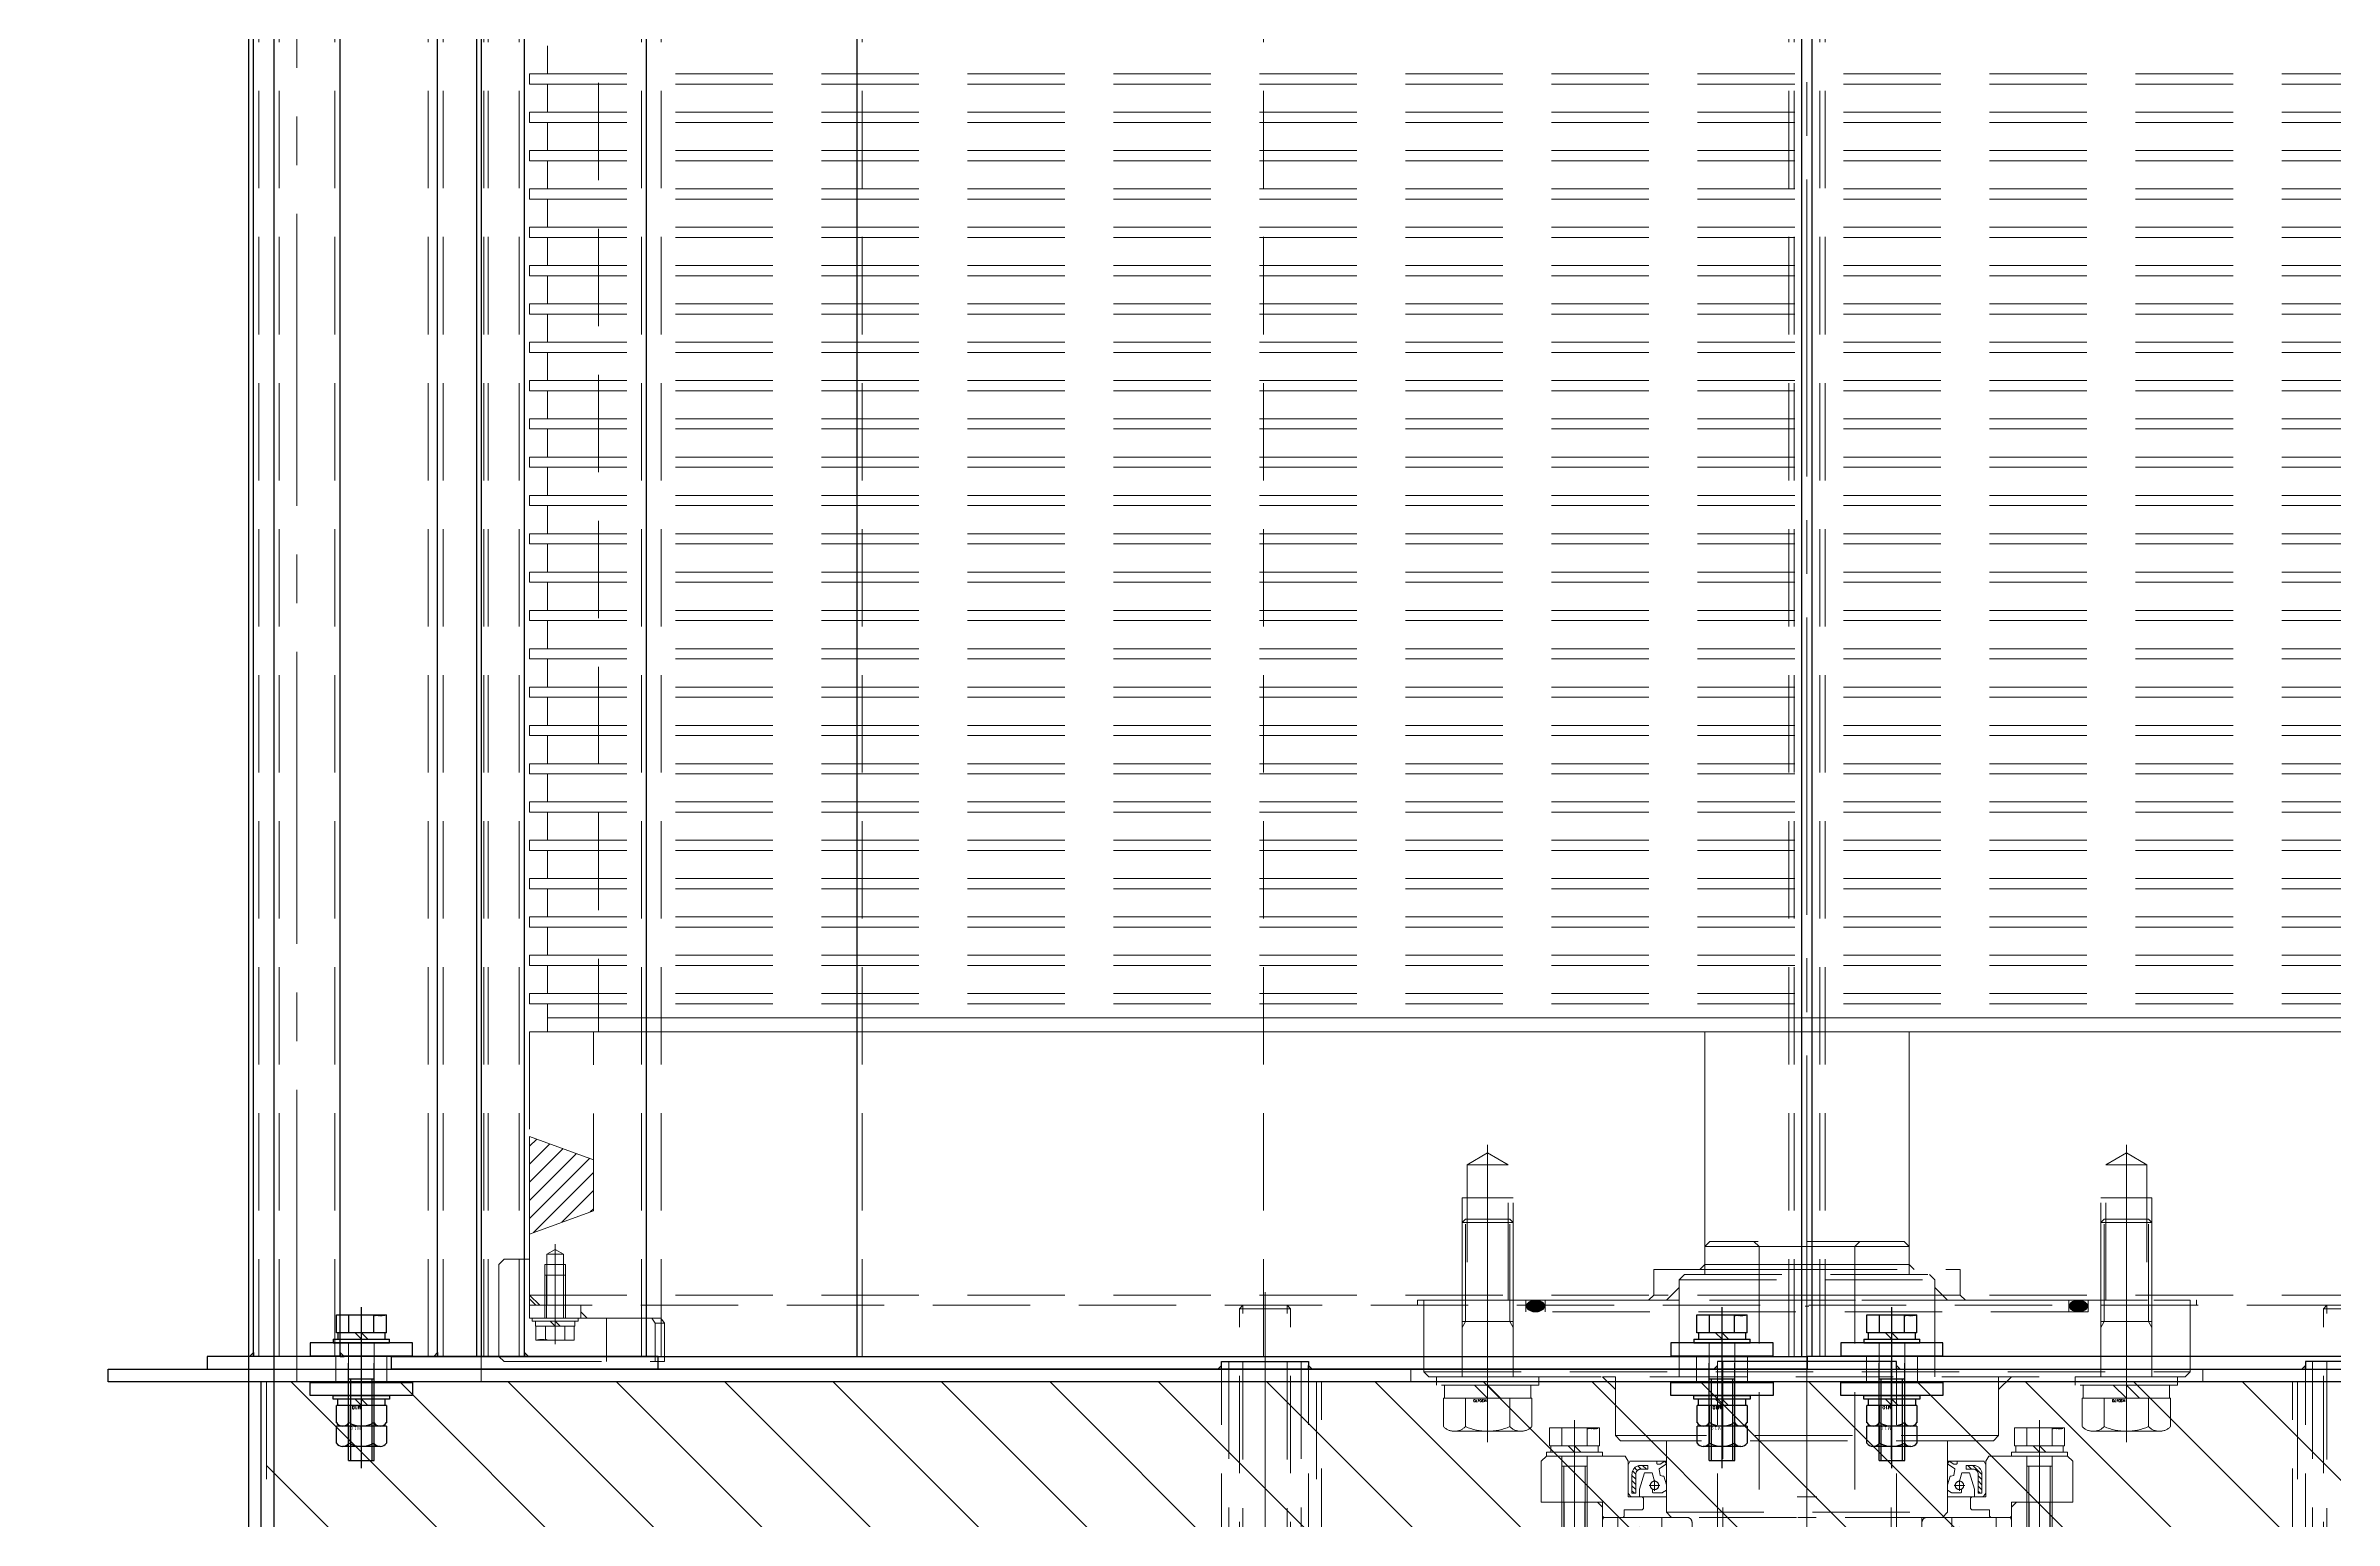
# Model space of a CAD drawing. Header units: millimetres. Extents: x -16130 to 36813, y -8099 to 27484.
# Drawn here: x 27920 to 28816, y 2356 to 2933 of the extents above; entities that cross this region are included whole.
import ezdxf

# ---------------------------------------------------------------- set-up
doc = ezdxf.new("R2010")
doc.units = ezdxf.units.MM
doc.header["$LTSCALE"] = 6
doc.header["$PDMODE"] = 99
doc.header["$PDSIZE"] = 1
for name, pattern in [('CENTER2', [28.575, 19.05, -3.175, 3.175, -3.175]), ('HIDDEN', [9.525, 6.35, -3.175]), ('PHANTOM2', [31.75, 15.875, -3.175, 3.175, -3.175, 3.175, -3.175])]:
    doc.linetypes.add(name, pattern=pattern)
for name, color, linetype, lineweight in [('04_HIDDEN', 2, 'HIDDEN', 13), ('05_CENTER', 4, 'CENTER2', 13), ('06_PHANTOM', 2, 'PHANTOM2', 13), ('08_DIM', 3, 'Continuous', 13)]:
    doc.layers.add(name, color=color, linetype=linetype, lineweight=lineweight)
doc.layers.add('10_DRAFT', color=8, linetype='Continuous', lineweight=0, plot=False)
doc.styles.add('KANJI0', font='txt.shx', dxfattribs={"width": 0.9, "height": 30, "bigfont": 'bigfont'})
doc.styles.add('KSS_TXT', font='txt.shx', dxfattribs={"bigfont": 'extfont2.shx'})
doc.styles.add('KSS_TXT_L', font='txt.shx', dxfattribs={"height": 3, "bigfont": 'extfont2.shx'})
doc.dimstyles.new('KSS_DIM', dxfattribs={"dimtxt": 3, "dimasz": 2.5, "dimexe": 1.25, "dimexo": 0.625, "dimtad": 1, "dimdsep": 46, "dimtxsty": 'KSS_TXT', "dimblk": 'OPEN30', "dimcen": 0, "dimazin": 2, "dimtfac": 0.75, "dimtmove": 0, "dimatfit": 3, "dimldrblk": 'OPEN30', "dimfxl": 1, "dimtolj": 1, "dimarcsym": 0})
pattern_1 = [(315, (-14454.5441, 13844.5161), (1.01027881, 1.01027881), [])]

# ---------------------------------------------------------------- blocks, each defined once
blk = doc.blocks.new('_Open30')
at = {"color": 0, "linetype": 'ByBlock', "lineweight": -2}
for p, q in [((-1, 0.268), (0, 0)), ((0, 0), (-1, -0.268)), ((0, 0), (-1, 0))]:
    blk.add_line(p, q, dxfattribs=at)
blk = doc.blocks.new('*D2430')
at = {"layer": '08_DIM', "color": 0, "lineweight": -2, "transparency": 16777216}
for p, q in [((28347.12, 8109.18), (27268.38, 8109.18)), ((27293.38, 8059.18), (27293.38, 1358.18)), ((27280.46, 1308.18), (27318.38, 1308.18))]:
    blk.add_line(p, q, dxfattribs=at)
at = {"layer": 'Defpoints', "color": 0, "transparency": 16777216}
for p in [(28359.62, 8109.18), (27267.96, 1308.18), (27293.38, 1308.18)]:
    blk.add_point(p, dxfattribs=at)
at = {"layer": '08_DIM', "color": 0, "lineweight": -2, "transparency": 16777216, "xscale": 50, "yscale": 50, "zscale": 50}
for p, rotation in [((27293.38, 8109.18), 90), ((27293.38, 1308.18), 270)]:
    blk.add_blockref('_Open30', p, dxfattribs=dict(at, rotation=rotation))
at = {"layer": '08_DIM', "color": 0, "transparency": 16777216, "insert": (27250.88, 4708.68), "char_height": 60, "attachment_point": 5, "rotation": 90, "style": 'KSS_TXT'}
blk.add_mtext('\\A1;6801', dxfattribs=at)
blk = doc.blocks.new('A$C036E680E_1_1')
at = {"color": 0}
blk.add_line((-610, 2592), (-610, -934), dxfattribs=at)
blk.add_lwpolyline([(-695, 2592), (-700, 2592), (-700, -934), (-600, -934), (-600, 2592), (-610, 2592)], dxfattribs=at)
at = {"layer": '05_CENTER'}
blk.add_line((0, 2633.05), (0, -973.82), dxfattribs=at)
blk = doc.blocks.new('A$C3EB06615_1_1')
h = blk.add_hatch()
h.set_pattern_fill('_USER', color=3, scale=30, angle=225, pattern_type=0)
h.set_pattern_definition([(225, (2335.178, -12804.288), (21.213203, -21.213203), [])])
h.paths.add_polyline_path([(-3, 603), (-75, 603), (-75, -603), (-3, -603)])
at = {"color": 0}
for p, q in [((-3, 605), (-75, 605)), ((-80, 229.13), (-83, 229.13)), ((-83, 229.13), (-83, 195.13)), ((0, 229.13), (-3, 229.13)), ((-83, 195.13), (-80, 195.13)), ((-80, 35), (-83, 35)), ((-83, -229.13), (-83, -195.13)), ((-83, -195.13), (-80, -195.13)), ((0, -195.13), (-3, -195.13)), ((-80, -229.13), (-83, -229.13)), ((0, -229.13), (-3, -229.13)), ((-3, -605), (-75, -605))]:
    blk.add_line(p, q, dxfattribs=at)
at = {"color": 254}
blk.add_line((-83, 35), (-83, -35), dxfattribs=at)
at = {"color": 0}
for points in [[(-75, 665), (-75, -665), (-80, -665), (-80, 665)], [(-3, 655), (-3, -655), (0, -655), (0, 655)]]:
    blk.add_lwpolyline(points, close=True, dxfattribs=at)
at = {"color": 3}
for points in [[(-80, 229.13), (-81.5, 229.13), (-81.5, 229.13), (-80, 230.63)], [(-1, 229.13), (-1, 228.13), (-1, 228.13), (0, 229.13)], [(-80, 195.13), (-81.5, 195.13), (-81.5, 195.13), (-80, 193.63)], [(-1, 195.13), (-1, 196.13), (-1, 196.13), (0, 195.13)], [(-80, 35), (-81.5, 35), (-81.5, 35), (-80, 36.5)], [(-1, 35), (-1, 34), (-1, 34), (0, 35)], [(-80, -35), (-81.5, -35), (-81.5, -35), (-80, -36.5)], [(-1, -35), (-1, -34), (-1, -34), (0, -35)], [(-80, -195.13), (-81.5, -195.13), (-81.5, -195.13), (-80, -193.63)], [(-1, -195.13), (-1, -196.13), (-1, -196.13), (0, -195.13)], [(-80, -229.13), (-81.5, -229.13), (-81.5, -229.13), (-80, -230.63)], [(-1, -229.13), (-1, -228.13), (-1, -228.13), (0, -229.13)]]:
    blk.add_lwpolyline(points, close=True, dxfattribs=at)
at = {"layer": '04_HIDDEN'}
for p, q in [((-75, 603), (-3, 603)), ((-1, 226.33), (-1, 197.93)), ((-75, 192), (-3, 192)), ((-3, 190), (-75, 190)), ((-80, 155), (-75, 155)), ((-80, -155), (-75, -155)), ((-3, -190), (-75, -190)), ((-75, -192), (-3, -192)), ((-1, -226.33), (-1, -197.93)), ((-75, -603), (-3, -603))]:
    blk.add_line(p, q, dxfattribs=at)
at = {"layer": '04_HIDDEN', "color": 254}
blk.add_line((-1, -33), (-1, 33), dxfattribs=at)
at = {"layer": '04_HIDDEN'}
for points in [[(-83, 229.13), (-83, 226.33), (-1, 226.33), (-1, 229.13)], [(-83, 195.13), (-83, 197.93), (-1, 197.93), (-1, 195.13)], [(-83, -195.13), (-83, -197.93), (-1, -197.93), (-1, -195.13)], [(-83, -229.13), (-83, -226.33), (-1, -226.33), (-1, -229.13)]]:
    blk.add_lwpolyline(points, close=True, dxfattribs=at)
at = {"layer": '04_HIDDEN', "color": 254}
for points in [[(-83, 35), (-83, 33), (-1, 33), (-1, 35)], [(-83, -35), (-83, -33), (-1, -33), (-1, -35)]]:
    blk.add_lwpolyline(points, close=True, dxfattribs=at)
at = {"layer": '05_CENTER'}
for p, q in [((-8.81, 632.58), (5.89, 632.58)), ((-85.93, 565.83), (-68.87, 565.83)), ((-8.81, 549.93), (5.89, 549.93)), ((-8.81, 317.5), (5.89, 317.5)), ((-85.93, 33.24), (-68.87, 33.24)), ((-8.81, 0), (5.89, 0)), ((-85.93, -33.24), (-68.87, -33.24)), ((-8.81, -317.5), (5.89, -317.5)), ((-8.81, -549.93), (5.89, -549.93)), ((-85.93, -565.83), (-68.87, -565.83)), ((-8.81, -632.58), (5.89, -632.58))]:
    blk.add_line(p, q, dxfattribs=at)
at = {"layer": '06_PHANTOM'}
for p, q in [((0, 190), (-3, 190)), ((0, -190), (-3, -190))]:
    blk.add_line(p, q, dxfattribs=at)
at = {"layer": '10_DRAFT'}
for p, q in [((-83, 212.13), (0, 212.13)), ((-83, 0), (0, 0)), ((-80, 0), (0, 0)), ((-83, -212.13), (0, -212.13))]:
    blk.add_line(p, q, dxfattribs=at)
blk = doc.blocks.new('A$C0CC8275E_1_1')
at = {"color": 0}
for p, q in [((-17.3, 11.2), (-17.3, 0)), ((13, 13), (-13, 13)), ((-8.7, 0), (-8.7, 11.2)), ((8.7, 0), (8.7, 11.2)), ((17.3, 0), (17.3, 11.2)), ((17.3, 0), (-17.3, 0)), ((-10, 0), (-10, -178.65)), ((10, 0), (10, -178.65)), ((-8.65, -5.32), (-10, -2.98)), ((10, -5.32), (-10, -5.32)), ((-8.65, -5.32), (-8.65, -180)), ((8.65, -5.32), (10, -2.98)), ((8.65, -5.32), (8.65, -180)), ((-10, -178.65), (-8.65, -180)), ((10, -178.65), (-10, -178.65)), ((8.65, -180), (10, -178.65)), ((8.65, -180), (-8.65, -180))]:
    blk.add_line(p, q, dxfattribs=at)
at = {"color": 0, "linetype": 'CENTER2'}
blk.add_line((0, 16.42), (0, -185.12), dxfattribs=at)
at = {"color": 0}
for centre, radius, start, end in [((-13, 7), 6, 44.6, 135.4), ((0, -8.9), 21.9, 66.6, 113.4), ((13, 7), 6, 44.6, 135.4)]:
    blk.add_arc(centre, radius, start, end, dxfattribs=at)
at = {"layer": '10_DRAFT', "style": 'KSS_TXT'}
blk.add_text('M20x180全ねじ', height=1.5, dxfattribs=at).set_placement((0.41, 0.54))
blk = doc.blocks.new('A$C110E0945_1_1')
at = {"rotation": 270}
blk.add_blockref('A$C3EB06615_1_1', (650, 32), dxfattribs=at)
at = {"layer": '04_HIDDEN', "rotation": 180}
for p in [(437.87, -43), (862.13, -43)]:
    blk.add_blockref('A$C0CC8275E_1_1', p, dxfattribs=at)
blk = doc.blocks.new('7018a_1_1')
at = {"color": 0}
for p, q in [((15, 74), (30, 74)), ((5.04, 68.25), (0, 68.25)), ((24.96, 56.75), (30, 56.75)), ((15, 51), (0, 51)), ((15, -51), (0, -51)), ((24.96, -56.75), (30, -56.75)), ((5.04, -68.25), (0, -68.25)), ((15, -74), (30, -74))]:
    blk.add_line(p, q, dxfattribs=at)
for points in [[(2, 80), (29, 80, -0.414214), (30, 79), (30, 47, -0.414214), (28, 45), (1, 45, -0.414214), (0, 46), (0, 78, -0.414214)], [(2, -80), (29, -80, 0.414214), (30, -79), (30, -47, 0.414214), (28, -45), (1, -45, 0.414214), (0, -46), (0, -78, 0.414214)]]:
    blk.add_lwpolyline(points, format="xyb", close=True, dxfattribs=at)
for centre in [(15, 62.5), (15, -62.5)]:
    blk.add_circle(centre, 11.5, dxfattribs=at)
at = {"layer": '10_DRAFT'}
for p, q in [((15, 60.86), (15, 64.14)), ((16.64, 62.5), (13.36, 62.5)), ((0, 0), (30, 0)), ((16.64, -62.5), (13.36, -62.5)), ((15, -60.86), (15, -64.14))]:
    blk.add_line(p, q, dxfattribs=at)
blk = doc.blocks.new('A$C12A12AF7_1_1')
at = {"color": 4, "xscale": -1}
blk.add_blockref('7018a_1_1', (30, 0), dxfattribs=at)
at = {"color": 4}
blk.add_blockref('7018a_1_1', (30, 0), dxfattribs=at)
blk = doc.blocks.new('A$C3D81658F_1_1_1_1')
at = {"color": 0}
for p, q in [((-9.81, 11), (9.81, 11)), ((-9.81, 4), (-9.81, 11)), ((-4.91, 4), (-4.91, 11)), ((4.91, 4), (4.91, 11)), ((9.81, 4), (9.81, 11)), ((-11, 1.5), (11, 1.5)), ((-11, 1.5), (-11, 0)), ((-11, 0), (11, 0)), ((9.81, 4), (-9.81, 4)), ((-9.25, 4), (-9.25, 1.5)), ((0, 1.5), (-2.5, 4)), ((0, 4), (2.5, 1.5)), ((9.25, 1.5), (9.25, 4)), ((11, 0), (11, 1.5))]:
    blk.add_line(p, q, dxfattribs=at)
at = {"color": 0, "linetype": 'CENTER2'}
blk.add_line((0, -39), (0, 14), dxfattribs=at)
at = {"color": 0, "linetype": 'HIDDEN'}
for p, q in [((-5, -36), (-5, 0)), ((5, -36), (5, 0)), ((-5, -4), (5, -4)), ((-4.19, -36), (-4.19, -4)), ((4.19, -36), (4.19, -4)), ((-5, -36), (5, -36))]:
    blk.add_line(p, q, dxfattribs=at)
at = {"layer": '10_DRAFT', "style": 'KSS_TXT_L'}
blk.add_text('BT-M10x40L,SW,PW', height=0.3, dxfattribs=at).set_placement((5.14, 10.66))
blk = doc.blocks.new('A$C77716449_1_1')
at = {"color": 0}
for p, q in [((-102, 18), (-104, 16)), ((-71.15, 18), (-102, 18)), ((-70, 16), (-71.15, 18)), ((70, 16), (71.15, 18)), ((71.15, 18), (102, 18)), ((102, 18), (104, 16)), ((-104, 0), (-104, 16)), ((-70, 2), (-70, 16)), ((70, 2), (70, 16)), ((104, 0), (104, 16)), ((-104, 0), (-80, 0)), ((-64.5, 2), (-70, 2)), ((-64, 1.5), (-64.5, 2)), ((-64, -2.5), (-64, 1.5)), ((64, 1.5), (64.5, 2)), ((64, -2.5), (64, 1.5)), ((64.5, 2), (70, 2)), ((104, 0), (80, 0)), ((-80, 0), (-80, -5.5)), ((-80, -5.5), (-79.5, -6)), ((-72, -6), (-79.5, -6)), ((-72, -6), (-71.5, -5.5)), ((-71.5, -5.5), (-71.5, -3)), ((-71.5, -3), (-64.5, -3)), ((-64.5, -3), (-64, -2.5)), ((64, -2.5), (64.5, -3)), ((71.5, -3), (64.5, -3)), ((71.5, -5.5), (71.5, -3)), ((72, -6), (71.5, -5.5)), ((72, -6), (79.5, -6)), ((80, -5.5), (79.5, -6)), ((80, 0), (80, -5.5))]:
    blk.add_line(p, q, dxfattribs=at)
at = {"layer": '05_CENTER'}
for p, q in [((-91, 23.41), (-91, -4.48)), ((91, 23.41), (91, -4.48))]:
    blk.add_line(p, q, dxfattribs=at)
at = {"layer": '10_DRAFT'}
for p, q in [((0, 18), (0, -5)), ((-3.9, 2), (3.9, 2))]:
    blk.add_line(p, q, dxfattribs=at)
blk = doc.blocks.new('A$C58C01DB7_1_1')
at = {"color": 0}
for p, q in [((-17.3, 19.5), (-17.3, 8.3)), ((13, 21.3), (-13, 21.3)), ((-8.7, 8.3), (-8.7, 19.5)), ((8.7, 8.3), (8.7, 19.5)), ((17.3, 8.3), (17.3, 19.5)), ((17.3, 8.3), (-17.3, 8.3)), ((-16.9, 8.3), (-16.9, 3.2)), ((-10, 0), (-10, -60.35)), ((-5.1, 8.3), (0, 3.2)), ((0, 8.3), (5.1, 3.2)), ((10, 0), (10, -60.35)), ((16.9, 8.3), (16.9, 3.2)), ((-8.65, -21.7), (-10, -19.36)), ((10, -21.7), (-10, -21.7)), ((-8.65, -21.7), (-8.65, -61.7)), ((8.65, -21.7), (10, -19.36)), ((8.65, -21.7), (8.65, -61.7)), ((-10, -60.35), (-8.65, -61.7)), ((10, -60.35), (-10, -60.35)), ((8.65, -61.7), (-8.65, -61.7)), ((8.65, -61.7), (10, -60.35))]:
    blk.add_line(p, q, dxfattribs=at)
at = {"color": 0, "linetype": 'CENTER2'}
blk.add_line((0, 25.57), (0, -65.7), dxfattribs=at)
at = {"color": 0}
blk.add_lwpolyline([(-20, 3.2), (20, 3.2), (20, 0), (-20, 0)], close=True, dxfattribs=at)
for centre, radius, start, end in [((-13, 15.3), 6, 44.6, 135.4), ((0, -0.6), 21.9, 66.6, 113.4), ((13, 15.3), 6, 44.6, 135.4)]:
    blk.add_arc(centre, radius, start, end, dxfattribs=at)
at = {"layer": '10_DRAFT', "style": 'KSS_TXT'}
blk.add_text('M20x70', height=1, dxfattribs=at).set_placement((0.41, 8.83))
blk = doc.blocks.new('AC4212E0a_1_1')
h = blk.add_hatch()
h.set_pattern_fill('ANSI31', color=0, scale=0.45, angle=-90)
h.set_pattern_definition(pattern_1)
edge = h.paths.add_edge_path()
edge.add_line((-65.5, -1.66), (-62.33, -1.66))
edge.add_line((-62.33, -1.66), (-62.33, -3.16))
edge.add_line((-62.33, -3.16), (-65.5, -3.16))
edge.add_arc((-65, -5.09), 2, 104.39982, 181.86038)
edge.add_line((-67, -5.16), (-67, -12.58))
edge.add_line((-67, -12.58), (-68.5, -12.58))
edge.add_line((-68.5, -12.58), (-68.5, -5.16))
edge.add_arc((-65.04, -5.09), 3.46, 97.66253, 181.13488, ccw=False)
h = blk.add_hatch()
h.set_pattern_fill('ANSI31', color=0, scale=0.45, angle=-90)
h.set_pattern_definition(pattern_1)
edge = h.paths.add_edge_path()
edge.add_line((65.5, -1.66), (62.33, -1.66))
edge.add_line((62.33, -1.66), (62.33, -3.16))
edge.add_line((62.33, -3.16), (65.5, -3.16))
edge.add_arc((65, -5.09), 2, -1.86038, 75.60018, ccw=False)
edge.add_line((67, -5.16), (67, -12.58))
edge.add_line((67, -12.58), (68.5, -12.58))
edge.add_line((68.5, -12.58), (68.5, -5.16))
edge.add_arc((65.04, -5.09), 3.46, 358.86512, 442.33747)
at = {"color": 0}
for p, q in [((-69.16, 0), (-58.9, 0)), ((-57.51, -1.2), (-55.66, 0)), ((-55.66, 0), (-55, -1.01)), ((55.66, 0), (55, -1.01)), ((57.51, -1.2), (55.66, 0)), ((69.16, 0), (58.9, 0)), ((-63.59, -4.61), (-65.55, -10.98)), ((-60.79, -4.51), (-63.45, -4.51)), ((-59.68, -7.85), (-60.65, -4.6)), ((-59.68, -7.44), (-59.68, -11.56)), ((-58.75, -0.15), (-58.75, -0.83)), ((-58.38, -1.2), (-57.51, -1.2)), ((-57.87, -3.22), (-57.45, -5.51)), ((-55, -1.01), (-57.82, -3.05)), ((-57.29, -5.65), (-56.49, -5.83)), ((-56.49, -5.83), (-55.99, -5.83)), ((-55.99, -5.83), (-55, -9.32)), ((55, -1.01), (57.82, -3.05)), ((55.99, -5.83), (55, -9.32)), ((56.49, -5.83), (55.99, -5.83)), ((57.29, -5.65), (56.49, -5.83)), ((57.87, -3.22), (57.45, -5.51)), ((58.38, -1.2), (57.51, -1.2)), ((58.75, -0.15), (58.75, -0.83)), ((59.68, -7.85), (60.65, -4.6)), ((59.68, -7.44), (59.68, -11.56)), ((60.79, -4.51), (63.45, -4.51)), ((63.59, -4.61), (65.55, -10.98)), ((-65.55, -11.03), (-65.55, -13.85)), ((-61.74, -9.5), (-57.61, -9.5)), ((-60.46, -12.2), (-60.46, -10.95)), ((-56.57, -12.35), (-60.31, -12.35)), ((-55, -11.36), (-56.49, -12.32)), ((-55, -9.32), (-55, -11.36)), ((55, -9.32), (55, -11.36)), ((55, -11.36), (56.49, -12.32)), ((56.57, -12.35), (60.31, -12.35)), ((61.74, -9.5), (57.61, -9.5)), ((60.46, -12.2), (60.46, -10.95)), ((65.55, -11.03), (65.55, -13.85))]:
    blk.add_line(p, q, dxfattribs=at)
for points in [[(-55, -14), (-63.45, -14), (-68.5, -14), (-68.82, -13.79), (-69.1, -13.79, -0.414214), (-69.25, -13.64), (-69.25, -13.59), (-69.97, -12.54, -0.152216), (-70, -12.45), (-70, -1.54, -0.116434), (-69.98, -1.47), (-69.29, -0.08, -0.284079), (-69.16, 0), (-58.9, 0), (-55, 0)], [(55, -14), (63.45, -14), (68.5, -14), (68.82, -13.79), (69.1, -13.79, 0.414214), (69.25, -13.64), (69.25, -13.59), (69.97, -12.54, 0.152216), (70, -12.45), (70, -1.54, 0.116434), (69.98, -1.47), (69.29, -0.08, 0.284079), (69.16, 0), (58.9, 0), (55, 0)]]:
    blk.add_lwpolyline(points, format="xyb", dxfattribs=at)
for points in [[(-67, -12.58), (-67, -5.16, -0.351472), (-65.5, -3.16), (-62.33, -3.16), (-62.33, -1.66), (-65.5, -1.66, 0.381225), (-68.5, -5.16), (-68.5, -12.58)], [(67, -12.58), (67, -5.16, 0.351472), (65.5, -3.16), (62.33, -3.16), (62.33, -1.66), (65.5, -1.66, -0.381225), (68.5, -5.16), (68.5, -12.58)]]:
    blk.add_lwpolyline(points, format="xyb", close=True, dxfattribs=at)
for centre in [(-59.68, -9.5), (59.68, -9.5)]:
    blk.add_circle(centre, 1.65, dxfattribs=at)
for centre, radius, start, end in [((-58.9, -0.15), 0.15, 360, 90), ((58.9, -0.15), 0.15, 90, 180), ((-63.45, -4.66), 0.15, 90, 160.78519), ((-60.79, -4.66), 0.15, 21.33975, 90), ((-59.68, -9.5), 1.65, 241.81153, 90), ((-58.38, -0.83), 0.375, 180, 270), ((-57.73, -3.17), 0.15, 125.78155, 202.11539), ((-57.24, -5.43), 0.225, 202.11539, 257.01248), ((57.24, -5.43), 0.225, 282.98752, 337.88461), ((57.73, -3.17), 0.15, 337.88461, 54.21845), ((59.68, -9.5), 1.65, 90, 298.18847), ((58.38, -0.83), 0.375, 270, 0), ((60.79, -4.66), 0.15, 90, 158.66025), ((63.45, -4.66), 0.15, 19.21481, 90), ((-65.7, -13.85), 0.15, 270, 360), ((-65.4, -11.03), 0.15, 160.78519, 180), ((-60.31, -12.2), 0.15, 180, 270), ((-56.57, -12.2), 0.15, 270, 303.12981), ((56.57, -12.2), 0.15, 236.87019, 270), ((60.31, -12.2), 0.15, 270, 360), ((65.4, -11.03), 0.15, 0, 19.21481), ((65.7, -13.85), 0.15, 180, 270)]:
    blk.add_arc(centre, radius, start, end, dxfattribs=at)
at = {"layer": '10_DRAFT'}
blk.add_line((0, 0), (0, -14), dxfattribs=at)
for points in [[(-55, -14), (-55, 0)], [(55, -14), (55, 0)]]:
    blk.add_lwpolyline(points, dxfattribs=at)
blk = doc.blocks.new('G185a_1_1_1')
h = blk.add_hatch(color=0)
h.dxf.hatch_style = 1
edge = h.paths.add_edge_path()
edge.add_ellipse((-106.25, 0), major_axis=(-3.55, 0), ratio=0.648661, start_angle=90, end_angle=180)
edge.add_line((-102.7, 0), (-106.25, 0))
edge.add_line((-106.25, 0), (-106.25, -0.73))
edge.add_line((-106.25, -0.73), (-106.25, -2.3))
edge = h.paths.add_edge_path()
edge.add_ellipse((-106.25, 0), major_axis=(-3.55, 0), ratio=0.648661, start_angle=180, end_angle=270)
edge.add_line((-106.25, 2.3), (-106.25, 0))
edge.add_line((-106.25, 0), (-102.7, 0))
edge = h.paths.add_edge_path()
edge.add_ellipse((-106.25, 0), major_axis=(-3.55, 0), ratio=0.648661, start_angle=270, end_angle=360)
edge.add_line((-109.8, 0), (-106.25, 0))
edge.add_line((-106.25, 0), (-106.25, 2.3))
edge = h.paths.add_edge_path()
edge.add_line((-106.25, -0.73), (-106.25, 0))
edge.add_line((-106.25, 0), (-109.8, 0))
edge.add_ellipse((-106.25, 0), major_axis=(-3.55, 0), ratio=0.648661, start_angle=0, end_angle=90)
edge.add_line((-106.25, -2.3), (-106.25, -0.73))
h = blk.add_hatch(color=0)
h.dxf.hatch_style = 1
edge = h.paths.add_edge_path()
edge.add_ellipse((106.25, 0), major_axis=(-3.55, 0), ratio=0.648661, start_angle=90, end_angle=180)
edge.add_line((109.8, 0), (106.25, 0))
edge.add_line((106.25, 0), (106.25, -0.73))
edge.add_line((106.25, -0.73), (106.25, -2.3))
edge = h.paths.add_edge_path()
edge.add_ellipse((106.25, 0), major_axis=(-3.55, 0), ratio=0.648661, start_angle=180, end_angle=270)
edge.add_line((106.25, 2.3), (106.25, 0))
edge.add_line((106.25, 0), (109.8, 0))
edge = h.paths.add_edge_path()
edge.add_ellipse((106.25, 0), major_axis=(-3.55, 0), ratio=0.648661, start_angle=270, end_angle=360)
edge.add_line((102.7, 0), (106.25, 0))
edge.add_line((106.25, 0), (106.25, 2.3))
edge = h.paths.add_edge_path()
edge.add_line((106.25, -0.73), (106.25, 0))
edge.add_line((106.25, 0), (102.7, 0))
edge.add_ellipse((106.25, 0), major_axis=(-3.55, 0), ratio=0.648661, start_angle=0, end_angle=90)
edge.add_line((106.25, -2.3), (106.25, -0.73))
at = {"color": 0}
blk.add_ellipse((-106.25, 0), major_axis=(-3.55, 0), ratio=0.648661, dxfattribs=at)
at = {"color": 0, "extrusion": (0, 0, -1)}
blk.add_ellipse((106.25, 0), major_axis=(3.55, 0), ratio=0.648661, dxfattribs=at)
at = {"layer": '10_DRAFT'}
for p, q in [((-105.52, 0), (-106.98, 0)), ((-106.25, -0.73), (-106.25, 0.73)), ((0.73, 0), (-0.73, 0)), ((0, -0.73), (0, 0.73)), ((105.52, 0), (106.98, 0)), ((106.25, -0.73), (106.25, 0.73))]:
    blk.add_line(p, q, dxfattribs=at)
blk = doc.blocks.new('A$C73885433_1_1')
for p, q in [((57, 150), (57, -150)), ((93, 50), (93, -50))]:
    blk.add_line(p, q)
at = {"color": 0}
for p, q in [((32, 75), (30, 73)), ((30, -73), (30, 73)), ((32, 75), (55, 75)), ((32, -75), (32, 75)), ((0, 53), (2, 55)), ((2, 55), (2, -55)), ((2, 55), (30, 55)), ((-55, 45), (0, 45)), ((0, -53), (0, 53)), ((93, 50), (85, 50)), ((95, 48), (93, 50)), ((95, 48), (95, -48)), ((106, 40), (95, 40)), ((106, 40), (106, -40)), ((108, 38), (106, 40)), ((108, -38), (108, 38)), ((95, -40), (106, -40)), ((106, -40), (108, -38)), ((0, -45), (-55, -45)), ((2, -55), (0, -53)), ((93, -50), (85, -50)), ((95, -48), (93, -50)), ((2, -55), (30, -55)), ((32, -75), (30, -73)), ((32, -75), (55, -75))]:
    blk.add_line(p, q, dxfattribs=at)
blk.add_lwpolyline([(85, -150), (85, -150), (57, -150), (55, -148), (55, 148), (57, 150), (85, 150), (85, -150)], dxfattribs=at)
at = {"color": 3}
for points in [[(55, 75), (55, 80), (50, 75), (50, 75)], [(85, 50), (85, 55), (90, 50), (90, 50)], [(85, -50), (85, -55), (90, -50), (90, -50)], [(55, -75), (55, -80), (50, -75), (50, -75)]]:
    blk.add_lwpolyline(points, close=True, dxfattribs=at)
at = {"layer": '04_HIDDEN'}
for p, q in [((80.4, -110), (80.4, 110)), ((80.4, 110), (85, 110)), ((85, 102.5), (80.4, 102.5)), ((85, 50), (55, 50)), ((-503.5, 18.75), (106, 18.75)), ((106, 18.75), (108, 20.75)), ((106, -24.65), (106, 18.75)), ((-503.5, -18.75), (106, -18.75)), ((106, -18.75), (108, -20.75)), ((85, -50), (55, -50)), ((85, -102.5), (80.4, -102.5)), ((80.4, -110), (85, -110))]:
    blk.add_line(p, q, dxfattribs=at)
at = {"layer": '05_CENTER'}
for p, q in [((44.5, 125), (96.07, 125)), ((-530.06, 0), (113.51, 0)), ((44.5, -125), (96.07, -125))]:
    blk.add_line(p, q, dxfattribs=at)
blk = doc.blocks.new('A$C56F6731E_1_1')
at = {"color": 0}
for p, q in [((-95, 198), (-93, 200)), ((-95, 98), (-95, 198)), ((-93, 200), (-55, 200)), ((-55, 200), (-55, 152.5)), ((-50, 152.5), (-55, 152.5)), ((-50, 152.5), (-48, 150.5)), ((-48, 98), (-48, 150.5)), ((-48, 130), (-95, 130)), ((-48, 120), (-95, 120)), ((-48, 104), (0, 104)), ((0, 82), (0, 104)), ((-390.4, 94), (-388.4, 96)), ((-390.4, 94), (-390.4, 70)), ((-388.4, 96), (-108, 96)), ((-108, 96), (-106, 98)), ((-106, 98), (-48, 98)), ((0, 82), (-2, 80)), ((-79, 64), (-66, 72)), ((-2, 80), (-66, 80)), ((-66, 80), (-66, 72)), ((-390.4, 70), (-363.6, 70)), ((-363.6, 64), (-363.6, 70)), ((-363.6, 64), (-79, 64)), ((-390.4, -94), (-390.4, -70)), ((-390.4, -70), (-363.6, -70)), ((-363.6, -64), (-363.6, -70)), ((-363.6, -64), (-79, -64)), ((-79, -64), (-66, -72)), ((-66, -80), (-66, -72)), ((-2, -80), (-66, -80)), ((0, -82), (-2, -80)), ((0, -82), (0, -104)), ((-390.4, -94), (-388.4, -96)), ((-388.4, -96), (-108, -96)), ((-108, -96), (-106, -98)), ((-106, -98), (-48, -98)), ((-95, -98), (-95, -198)), ((-48, -98), (-48, -150.5)), ((-48, -104), (0, -104)), ((-48, -120), (-95, -120)), ((-48, -130), (-95, -130)), ((-50, -152.5), (-48, -150.5)), ((-55, -200), (-55, -152.5)), ((-50, -152.5), (-55, -152.5)), ((-95, -198), (-93, -200)), ((-93, -200), (-55, -200))]:
    blk.add_line(p, q, dxfattribs=at)
at = {"color": 3}
for points in [[(-48, 104), (-48, 109), (-43, 104), (-43, 104)], [(-95, 98), (-95, 103), (-100, 98), (-100, 98)], [(-95, -98), (-95, -103), (-100, -98), (-100, -98)], [(-48, -104), (-48, -109), (-43, -104), (-43, -104)]]:
    blk.add_lwpolyline(points, close=True, dxfattribs=at)
for points in [[(-95, 98), (-95, 100.5), (-95, 100.5), (-95, 98)], [(-95, -98), (-95, -100.5), (-95, -100.5), (-95, -98)]]:
    blk.add_lwpolyline(points, close=True)
at = {"layer": '04_HIDDEN'}
for p, q in [((-25, 95), (-27.31, 91)), ((-27.31, 91), (-25, 87)), ((0, 95), (-25, 95)), ((-25, 87), (-25, 95)), ((0, 96), (-20, 96)), ((-20, 86), (-20, 96)), ((-390.4, 85), (-370.4, 85)), ((-390.4, 84), (-365.4, 84)), ((-370.4, 85), (-370.4, 75)), ((-365.4, 84), (-365.4, 76)), ((-363.09, 80), (-365.4, 84)), ((0, 87), (-25, 87)), ((0, 86), (-20, 86)), ((-390.4, 76), (-365.4, 76)), ((-390.4, 75), (-370.4, 75)), ((-365.4, 76), (-363.09, 80)), ((-390.4, -75), (-370.4, -75)), ((-390.4, -76), (-365.4, -76)), ((-370.4, -85), (-370.4, -75)), ((-365.4, -76), (-363.09, -80)), ((-365.4, -84), (-365.4, -76)), ((-363.09, -80), (-365.4, -84)), ((-390.4, -84), (-365.4, -84)), ((-390.4, -85), (-370.4, -85)), ((-27.31, -91), (-25, -87)), ((0, -87), (-25, -87)), ((-25, -87), (-25, -95)), ((0, -86), (-20, -86)), ((-20, -86), (-20, -96)), ((-25, -95), (-27.31, -91)), ((0, -95), (-25, -95)), ((0, -96), (-20, -96))]:
    blk.add_line(p, q, dxfattribs=at)
blk.add_lwpolyline([(-230.4, 13.82), (-210.4, 13.82), (-210.4, -13.82), (-230.4, -13.82)], close=True, dxfattribs=at)
for radius in [6.58, 5.72, 4.6]:
    blk.add_circle((-220.4, 0), radius, dxfattribs=at)
at = {"layer": '05_CENTER'}
for p, q in [((-104.36, 175), (-45.53, 175)), ((-98.62, 125), (-44.62, 125)), ((3.39, 91), (-30.1, 91)), ((-394.84, 80), (-360.3, 80)), ((-220.4, -10.22), (-220.4, 10.22)), ((-210.18, 0), (-230.62, 0)), ((-394.84, -80), (-360.3, -80)), ((3.39, -91), (-30.1, -91)), ((-98.62, -125), (-44.62, -125)), ((-104.36, -175), (-45.53, -175))]:
    blk.add_line(p, q, dxfattribs=at)
at = {"layer": '10_DRAFT'}
for p, q in [((0, 0), (-390.4, 0)), ((-367.6, 3.44), (-367.6, -3.44)), ((-66, 3.57), (-66, -3.57)), ((-55, 3.57), (-55, -3.57)), ((-6, 3.57), (-6, -3.57))]:
    blk.add_line(p, q, dxfattribs=at)
blk = doc.blocks.new('A$C47DD0DB7_1_1')
for name, p, rotation in [('A$C73885433_1_1', (0, -85), 90), ('A$C58C01DB7_1_1', (-125, -30), 180), ('A$C58C01DB7_1_1', (125, -30), 180), ('A$C56F6731E_1_1', (0, -79), 90), ('A$C12A12AF7_1_1', (0, -85), 270)]:
    blk.add_blockref(name, p, dxfattribs=dict(rotation=rotation))
at = {"color": 4}
for name, p in [('G185a_1_1_1', (0, -2.3)), ('AC4212E0a_1_1', (0, -63))]:
    blk.add_blockref(name, p, dxfattribs=at)
for name, p in [('A$C3D81658F_1_1_1_1', (-91, -61)), ('A$C3D81658F_1_1_1_1', (91, -61)), ('A$C77716449_1_1', (0, -79))]:
    blk.add_blockref(name, p)
blk = doc.blocks.new('A$C28E10C10_1_1_1')
h = blk.add_hatch()
h.set_pattern_fill('_USER', color=3, scale=5, angle=225, style=0, pattern_type=0)
h.set_pattern_definition([(45, (-1256.782, -15543.1433), (-3.5355339, 3.5355339), [])])
h.paths.add_polyline_path([(-500, 25.9), (-475, 35), (-475, 55), (-500, 64.1)])
at = {"color": 0}
for p, q in [((-493, 491), (-493, 480)), ((-500, 480), (-500, 476)), ((-500, 480), (500, 480)), ((-500, 476), (500, 476)), ((-493, 476), (-493, 465)), ((-500, 465), (-500, 461)), ((-500, 465), (500, 465)), ((-500, 461), (500, 461)), ((-493, 461), (-493, 450)), ((-500, 450), (500, 450)), ((-500, 450), (-500, 446)), ((-500, 446), (500, 446)), ((-493, 446), (-493, 435)), ((-500, 435), (500, 435)), ((-500, 435), (-500, 431)), ((-500, 431), (500, 431)), ((-493, 431), (-493, 420)), ((-500, 420), (500, 420)), ((-500, 420), (-500, 416)), ((-500, 416), (500, 416)), ((-493, 416), (-493, 405)), ((-500, 405), (500, 405)), ((-500, 405), (-500, 401)), ((-500, 401), (500, 401)), ((-493, 401), (-493, 390)), ((-500, 390), (500, 390)), ((-500, 390), (-500, 386)), ((-500, 386), (500, 386)), ((-493, 386), (-493, 375)), ((-500, 375), (500, 375)), ((-500, 375), (-500, 371)), ((-500, 371), (500, 371)), ((-493, 371), (-493, 360)), ((-500, 360), (500, 360)), ((-500, 360), (-500, 356)), ((-500, 356), (500, 356)), ((-493, 356), (-493, 345)), ((-500, 345), (500, 345)), ((-500, 345), (-500, 341)), ((-500, 341), (500, 341)), ((-493, 341), (-493, 330)), ((-500, 330), (500, 330)), ((-500, 330), (-500, 326)), ((-500, 326), (500, 326)), ((-493, 326), (-493, 315)), ((-500, 315), (500, 315)), ((-500, 315), (-500, 311)), ((-500, 311), (500, 311)), ((-493, 311), (-493, 300)), ((-500, 300), (500, 300)), ((-500, 300), (-500, 296)), ((-500, 296), (500, 296)), ((-493, 296), (-493, 285)), ((-500, 285), (500, 285)), ((-500, 285), (-500, 281)), ((-500, 281), (500, 281)), ((-493, 281), (-493, 270)), ((-500, 270), (500, 270)), ((-500, 270), (-500, 266)), ((-500, 266), (500, 266)), ((-493, 266), (-493, 255)), ((-500, 255), (500, 255)), ((-500, 255), (-500, 251)), ((-500, 251), (500, 251)), ((-493, 251), (-493, 240)), ((-500, 240), (500, 240)), ((-500, 240), (-500, 236)), ((-500, 236), (500, 236)), ((-493, 236), (-493, 225)), ((-500, 225), (500, 225)), ((-500, 225), (-500, 221)), ((-500, 221), (500, 221)), ((-493, 221), (-493, 210)), ((-500, 210), (500, 210)), ((-500, 210), (-500, 206)), ((-500, 206), (500, 206)), ((-493, 206), (-493, 195)), ((-500, 195), (500, 195)), ((-500, 195), (-500, 191)), ((-500, 191), (500, 191)), ((-493, 191), (-493, 180)), ((-500, 180), (500, 180)), ((-500, 180), (-500, 176)), ((-500, 176), (500, 176)), ((-493, 176), (-493, 165)), ((-500, 165), (500, 165)), ((-500, 165), (-500, 161)), ((-500, 161), (500, 161)), ((-493, 161), (-493, 150)), ((-500, 150), (500, 150)), ((-500, 150), (-500, 146)), ((-500, 146), (500, 146)), ((-493, 146), (-493, 135)), ((-500, 135), (500, 135)), ((-500, 135), (-500, 131)), ((-500, 131), (500, 131)), ((-493, 131), (-493, 120)), ((-500, 120), (500, 120)), ((-500, 120), (-500, 116)), ((-500, 116), (500, 116)), ((-493, 116), (-493, 105)), ((-500, 105), (500, 105)), ((-500, 105), (-500, 2)), ((-500, 2), (500, 2)), ((-500, 2), (-496, -2)), ((496, -2), (-496, -2))]:
    blk.add_line(p, q, dxfattribs=at)
at = {"layer": '04_HIDDEN'}
for p, q in [((-473, 2191), (-473, 105)), ((475, 105), (-475, 105)), ((-475, 35), (-475, 105)), ((-500, 64.1), (-475, 55)), ((-133, 53), (-125, 57.62)), ((-125, 57.62), (-117, 53)), ((125, 57.62), (117, 53)), ((133, 53), (125, 57.62)), ((-133, 53), (-133, 0)), ((-133, 53), (-117, 53)), ((-117, 0), (-117, 53)), ((117, 0), (117, 53)), ((133, 53), (117, 53)), ((133, 53), (133, 0)), ((-135, 40), (-135, 0)), ((-115, 40), (-135, 40)), ((-115, 0), (-115, 40)), ((115, 0), (115, 40)), ((115, 40), (135, 40)), ((135, 40), (135, 0)), ((-500, 25.9), (-475, 35)), ((-490, 19.88), (-493.25, 18)), ((-493.25, 18), (-493.25, -2)), ((-493.25, 18), (-486.75, 18)), ((-486.75, 18), (-490, 19.88)), ((-486.75, 18), (-486.75, -2)), ((-494, 14), (-494, -2)), ((-494, 14), (-486, 14)), ((-486, 14), (-486, -2))]:
    blk.add_line(p, q, dxfattribs=at)
at = {"layer": '05_CENTER'}
for p, q in [((0, 2324.65), (0, -15.45)), ((-125, -6.45), (-125, 60.86)), ((125, -6.45), (125, 60.86)), ((-490, 21.93), (-490, -4.71))]:
    blk.add_line(p, q, dxfattribs=at)
at = {"layer": '06_PHANTOM'}
for p, q in [((-40, 105), (-40, 14)), ((40, 105), (40, 14)), ((-60, 12), (-60, 2)), ((-60, 12), (60, 12)), ((-40, 14), (-42, 12)), ((-40, 14), (40, 14)), ((40, 14), (42, 12)), ((60, 12), (60, 2)), ((-152.5, 0), (-152.5, -2)), ((-152.5, 0), (152.5, 0)), ((-60, 2), (-62, 0)), ((60, 2), (-60, 2)), ((60, 2), (62, 0)), ((152.5, 0), (152.5, -2))]:
    blk.add_line(p, q, dxfattribs=at)
at = {"layer": '08_DIM'}
blk.add_line((-500, 64.1), (-500, 25.9), dxfattribs=at)
at = {"layer": '10_DRAFT'}
blk.add_line((493, 110.5), (-493, 110.5), dxfattribs=at)
blk = doc.blocks.new('A$C7D087C01_1_1')
for name in ['A$C28E10C10_1_1_1', 'A$C47DD0DB7_1_1']:
    blk.add_blockref(name, (-175, 139))
blk = doc.blocks.new('NCLSS10-20-10.5a_1_1')
at = {"color": 0}
blk.add_lwpolyline([(-10, 0), (10, 0), (10, 10.5), (-10, 10.5)], close=True, dxfattribs=at)
at = {"layer": '04_HIDDEN', "color": 0}
for p, q in [((-5, 10.5), (-5, 0)), ((5, 10.5), (5, 0))]:
    blk.add_line(p, q, dxfattribs=at)
at = {"layer": '10_DRAFT'}
blk.add_line((0, 10.5), (0, 0), dxfattribs=at)
blk = doc.blocks.new('WSSS40-10-5a_1_1')
at = {"color": 0}
blk.add_lwpolyline([(-5, -20), (0, -20), (0, 20), (-5, 20)], close=True, dxfattribs=at)
at = {"layer": '04_HIDDEN', "color": 0}
for p, q in [((-5, 5), (0, 5)), ((-5, -5), (0, -5))]:
    blk.add_line(p, q, dxfattribs=at)
at = {"layer": '10_DRAFT'}
blk.add_line((-5, 0), (0, 0), dxfattribs=at)
blk = doc.blocks.new('M10Nu_1_1_1_1')
at = {"color": 0}
for p, q in [((-9.8, 0), (-9.8, 6.69)), ((-9.8, 0), (9.8, 0)), ((-7.35, 8), (7.35, 8)), ((-4.9, 0), (-4.9, 6.69)), ((4.9, 6.69), (4.9, 0)), ((9.8, 6.69), (9.8, 0))]:
    blk.add_line(p, q, dxfattribs=at)
at = {"color": 0, "linetype": 'CENTER2'}
blk.add_line((0, 8), (0, 0), dxfattribs=at)
at = {"color": 0}
for centre, radius, start, end in [((-7.35, 5.06), 2.94, 33.626, 146.374), ((0, -1.8), 9.8, 60, 120), ((7.35, 5.06), 2.94, 33.626, 146.374)]:
    blk.add_arc(centre, radius, start, end, dxfattribs=at)
at = {"layer": '10_DRAFT', "style": 'KANJI0', "width": 0.82}
blk.add_text('Ｍ１０', height=1.25, dxfattribs=at).set_placement((0.26, 0.12))
blk = doc.blocks.new('M10Nza_1_1_1_1')
at = {"color": 0}
for p, q in [((-9.8, 4), (-9.8, 10.69)), ((-7.35, 12), (7.35, 12)), ((-4.9, 4), (-4.9, 10.69)), ((4.9, 10.69), (4.9, 4)), ((9.8, 10.69), (9.8, 4)), ((-9.8, 4), (9.8, 4)), ((-9.2, 1.5), (-9.2, 4)), ((0, 1.5), (-2.5, 4)), ((0, 4), (2.5, 1.5)), ((9.2, 4), (9.2, 1.5))]:
    blk.add_line(p, q, dxfattribs=at)
at = {"color": 0, "linetype": 'CENTER2'}
blk.add_line((0, 12), (0, 0), dxfattribs=at)
at = {"color": 0}
blk.add_lwpolyline([(-11, 1.5), (11, 1.5), (11, 0), (-11, 0)], close=True, dxfattribs=at)
for centre, radius, start, end in [((-7.35, 9.06), 2.94, 33.626, 146.374), ((0, 2.2), 9.8, 60, 120), ((7.35, 9.06), 2.94, 33.626, 146.374)]:
    blk.add_arc(centre, radius, start, end, dxfattribs=at)
at = {"layer": '10_DRAFT', "style": 'KSS_TXT'}
blk.add_text('M10', height=1.25, dxfattribs=at).set_placement((0.26, 4.12))
blk = doc.blocks.new('A$C7C5040DC_1_1')
at = {"color": 0}
for p, q in [((-9.81, 11), (9.81, 11)), ((-9.81, 4), (-9.81, 11)), ((-4.91, 4), (-4.91, 11)), ((4.91, 4), (4.91, 11)), ((9.81, 4), (9.81, 11)), ((-11, 1.5), (11, 1.5)), ((-11, 1.5), (-11, 0)), ((-11, 0), (11, 0)), ((9.81, 4), (-9.81, 4)), ((-9.25, 4), (-9.25, 1.5)), ((0, 1.5), (-2.5, 4)), ((0, 4), (2.5, 1.5)), ((9.25, 1.5), (9.25, 4)), ((11, 0), (11, 1.5))]:
    blk.add_line(p, q, dxfattribs=at)
at = {"color": 0, "linetype": 'CENTER2'}
blk.add_line((0, -49), (0, 14), dxfattribs=at)
at = {"color": 0, "linetype": 'HIDDEN'}
for p, q in [((-5, -46), (-5, 0)), ((5, -46), (5, 0)), ((-5, -14), (5, -14)), ((-4.19, -46), (-4.19, -14)), ((4.19, -46), (4.19, -14)), ((-5, -46), (5, -46))]:
    blk.add_line(p, q, dxfattribs=at)
at = {"layer": '10_DRAFT', "style": 'KSS_TXT_L'}
blk.add_text('BT-M10x50L,SW,PW', height=0.3, dxfattribs=at).set_placement((5.16, 10.66))
blk = doc.blocks.new('A$C70905D72_1_1')
at = {"color": 0}
for p, q in [((-5, 31.25), (-2370, 31.25)), ((-5, -338.5), (-2370, -338.5)), ((-5, -468.74), (-2370, -468.74)), ((-5, -502.74), (-2370, -502.74))]:
    blk.add_line(p, q, dxfattribs=at)
blk.add_lwpolyline([(-5, -520.75), (-5, 33.17), (0, 33.17), (0, -520.75)], close=True, dxfattribs=at)
at = {"color": 3}
for points in [[(-5, -468.74), (-5, -467.24), (-5, -467.24), (-6.5, -468.74)], [(-5, -502.74), (-5, -504.24), (-5, -504.24), (-6.5, -502.74)]]:
    blk.add_lwpolyline(points, close=True, dxfattribs=at)
at = {"layer": '04_HIDDEN'}
for p, q in [((-5, 28.17), (-2370, 28.17)), ((-5, 26.17), (-2370, 26.17)), ((-5, -179.51), (-2370, -179.51)), ((-5, -336.54), (-2370, -336.54)), ((-5, -415.2), (-2370, -415.2)), ((-5, -470.89), (-2370, -470.89)), ((-5, -482.97), (-2370, -482.97)), ((-5, -484.7), (-2370, -484.7)), ((-5, -500.59), (-2370, -500.59))]:
    blk.add_line(p, q, dxfattribs=at)
at = {"layer": '05_CENTER'}
for p, q in [((12.03, 0), (-16.95, 0)), ((4.94, -485.74), (-2390.78, -485.74))]:
    blk.add_line(p, q, dxfattribs=at)
blk = doc.blocks.new('A$C26F62829_1_1')
at = {"color": 0}
for p, q in [((-5, 111.58), (-2370, 111.58)), ((-5, 46.96), (-2370, 46.96)), ((-5, 45.22), (-2370, 45.22)), ((-5, -8.3), (-2370, -8.3)), ((-5, -42.3), (-2370, -42.3))]:
    blk.add_line(p, q, dxfattribs=at)
blk.add_lwpolyline([(0, -60.33), (0, 116.17), (-5, 116.17), (-5, -60.33)], close=True, dxfattribs=at)
at = {"color": 3}
for points in [[(-5, -8.3), (-5, -6.8), (-5, -6.8), (-6.5, -8.3)], [(-5, -42.3), (-5, -43.8), (-5, -43.8), (-6.5, -42.3)]]:
    blk.add_lwpolyline(points, close=True, dxfattribs=at)
at = {"layer": '04_HIDDEN'}
for p, q in [((-5, 109.6), (-2370, 109.6)), ((-5, 26.17), (-2370, 26.17)), ((-5, -10.45), (-2370, -10.45)), ((-5, -32.17), (-2370, -32.17)), ((-5, -34.17), (-2370, -34.17)), ((-5, -40.15), (-2370, -40.15))]:
    blk.add_line(p, q, dxfattribs=at)
at = {"layer": '05_CENTER'}
for p, q in [((12.03, 0), (-16.95, 0)), ((4.94, -25.3), (-2390.78, -25.3))]:
    blk.add_line(p, q, dxfattribs=at)
blk = doc.blocks.new('A$C25542269_1_1')
for name, p, rotation in [('A$C26F62829_1_1', (-532.58, 0), 270), ('A$C70905D72_1_1', (0, 0), 270), ('M10Nza_1_1_1_1', (-532.58, -10.25), 180), ('M10Nza_1_1_1_1', (0, -10.25), 180), ('M10Nza_1_1_1_1', (66.48, -10.25), 180), ('M10Nu_1_1_1_1', (-532.58, -22.25), 180), ('M10Nu_1_1_1_1', (0, -22.25), 180), ('M10Nu_1_1_1_1', (66.48, -22.25), 180)]:
    blk.add_blockref(name, p, dxfattribs=dict(rotation=rotation))
at = {"xscale": -1, "rotation": 89.99999999999997}
blk.add_blockref('A$C70905D72_1_1', (66.48, 0), dxfattribs=at)
for p in [(-532.58, 10.25), (0, 10.25), (66.48, 10.25)]:
    blk.add_blockref('A$C7C5040DC_1_1', p)
at = {"color": 4, "rotation": 270}
for p in [(-532.58, 5.25), (0, 5.25), (66.48, 5.25)]:
    blk.add_blockref('WSSS40-10-5a_1_1', p, dxfattribs=at)
at = {"color": 4, "xscale": -1, "rotation": 270}
for p in [(-532.58, -5.25), (0, -5.25), (66.48, -5.25)]:
    blk.add_blockref('WSSS40-10-5a_1_1', p, dxfattribs=at)
at = {"layer": '04_HIDDEN', "color": 4}
for p in [(-532.58, -5.25), (0, -5.25), (66.48, -5.25)]:
    blk.add_blockref('NCLSS10-20-10.5a_1_1', p, dxfattribs=at)
blk = doc.blocks.new('A$C7C7467DF_1_1_1')
at = {"color": 0}
for p, q in [((-22, 21), (-20, 23)), ((-22, 21), (-22, -15)), ((-10, 23), (-20, 23)), ((-10, 5), (-10, 23)), ((10, 0), (10, 5)), ((10, 0), (41.33, 0)), ((41.33, 0), (42.75, -2)), ((42.75, -17), (42.75, -2)), ((-20, -17), (-22, -15)), ((-20, -17), (42.75, -17))]:
    blk.add_line(p, q, dxfattribs=at)
at = {"color": 3}
blk.add_line((20.07, 0), (20.07, -17), dxfattribs=at)
for points in [[(-10, 5), (-7.5, 5), (-10, 7.5), (-10, 7.5)], [(10, 0), (12.5, 0), (10, 2.5), (10, 2.5)]]:
    blk.add_lwpolyline(points, close=True, dxfattribs=at)
at = {"color": 0}
blk.add_lwpolyline([(-10, 5), (10, 5), (10, 0), (-10, 0)], close=True, dxfattribs=at)
at = {"layer": '04_HIDDEN'}
for p in [(37.8, 0), (39.21, -17), (42.75, -2)]:
    blk.add_line(p, (39.21, -2), dxfattribs=at)
at = {"layer": '05_CENTER'}
blk.add_line((0, -4.86), (0, 9.81), dxfattribs=at)
blk = doc.blocks.new('A$C435F0BD9_1_1_1_1')
at = {"color": 0, "linetype": 'CENTER2'}
blk.add_line((0, -18.3), (0, 10.2), dxfattribs=at)
at = {"color": 0}
for p, q in [((-9, 1.2), (9, 1.2)), ((-9, 1.2), (-9, 0)), ((-7.7, 3.2), (-7.7, 1.2)), ((7.7, 3.2), (-7.7, 3.2)), ((-7.51, 8.7), (7.51, 8.7)), ((-7.51, 3.2), (-7.51, 8.7)), ((-3.75, 3.2), (-3.75, 8.7)), ((0, 1.2), (-2, 3.2)), ((0, 3.2), (2, 1.2)), ((3.75, 3.2), (3.75, 8.7)), ((7.51, 3.2), (7.51, 8.7)), ((7.7, 1.2), (7.7, 3.2)), ((9, 0), (9, 1.2)), ((-9, 0), (9, 0))]:
    blk.add_line(p, q, dxfattribs=at)
at = {"color": 0, "linetype": 'HIDDEN'}
for p, q in [((-4, -16.8), (-4, 0)), ((-3.32, -16.8), (-3.32, 0)), ((3.32, -16.8), (3.32, 0)), ((4, -16.8), (4, 0)), ((-4, -16.8), (4, -16.8))]:
    blk.add_line(p, q, dxfattribs=at)
at = {"layer": '10_DRAFT', "style": 'KSS_TXT_L'}
blk.add_text('BT-M8x20L,SW,PW', height=0.3, dxfattribs=at).set_placement((3.15, 8.36))
blk = doc.blocks.new('A$C1FF45962_1_1_1')
blk.add_blockref('A$C7C7467DF_1_1_1', (-980, 0))
at = {"rotation": 180}
blk.add_blockref('A$C435F0BD9_1_1_1_1', (-980, 0), dxfattribs=at)

msp = doc.modelspace()

# ---------------------------------------------------------------- block references
for name, p in [('A$C036E680E_1_1', (28609.616, 2303.1782)), ('A$C25542269_1_1', (28576.37166, 2415.1782)), ('A$C110E0945_1_1', (27959.616, 2303.1782))]:
    msp.add_blockref(name, p)
at = {"layer": '04_HIDDEN'}
for name, p in [('A$C7D087C01_1_1', (28784.61601, 2303.1782)), ('A$C1FF45962_1_1_1', (29099.616, 2435.1782))]:
    msp.add_blockref(name, p, dxfattribs=at)

# ---------------------------------------------------------------- dimensions: what is measured, and where the dimension line sits
at = {"layer": '08_DIM', "color": 1}
dim = msp.add_linear_dim(base=(27293.37791, 1308.1782), p1=(28359.61627, 8109.1782), p2=(27267.95873, 1308.1782), angle=90, dimstyle='KSS_DIM', override={"dimscale": 20}, dxfattribs=at)
dim.commit()
dim.dimension.update_dxf_attribs({"geometry": '*D2430', "text_midpoint": (27250.87791, 4708.6782)})

doc.saveas('drawing.dxf')
